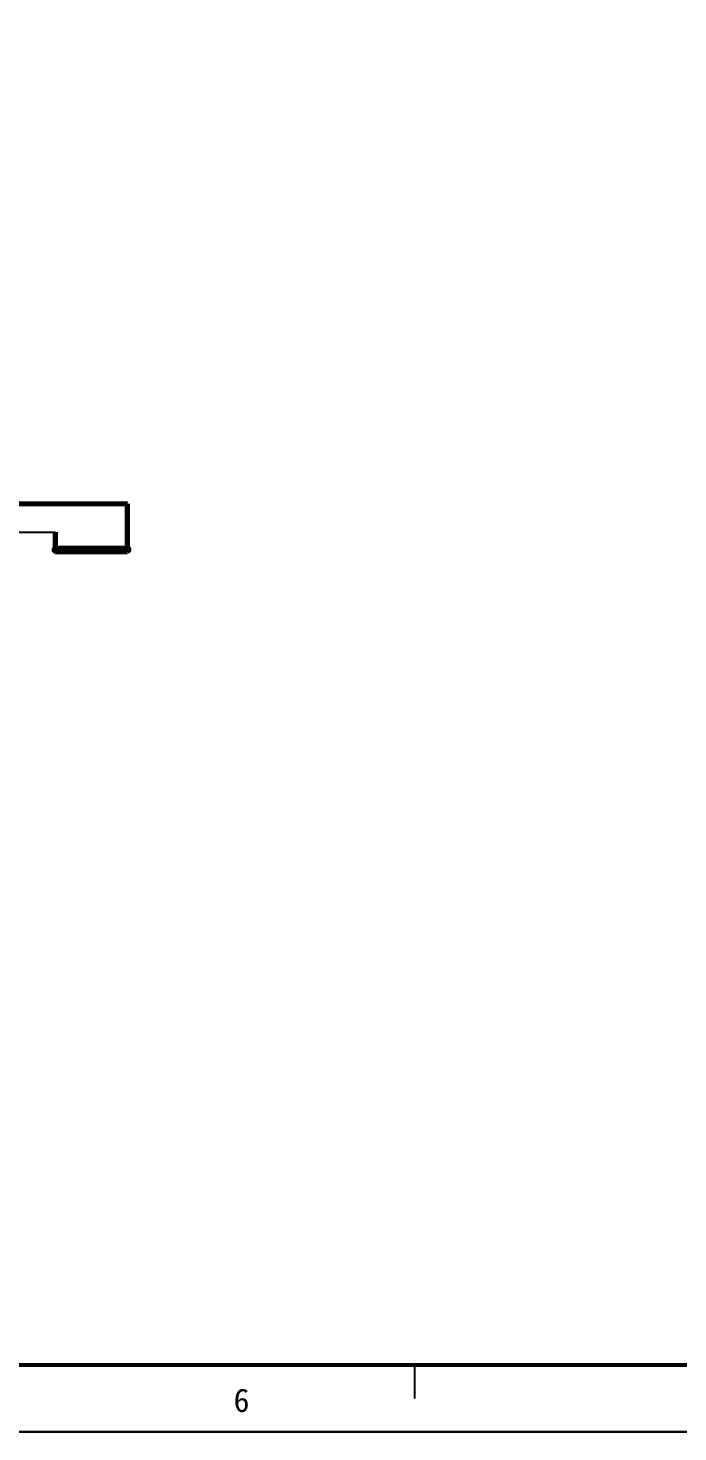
# Model space of a CAD drawing. Header units: millimetres. Extents: x 9671 to 25689, y -17516 to -2951.
# Drawn here: x 21350.6 to 21399.2, y -5527.1 to -5422.1 of the extents above; entities that cross this region are included whole.
import ezdxf

# ---------------------------------------------------------------- set-up
doc = ezdxf.new("R2010")
doc.units = ezdxf.units.MM
doc.layers.add('01', color=7, linetype='Continuous')
doc.layers.add('CAXA0', color=7, linetype='Continuous', lineweight=70)
doc.styles.add('QSDI', font='SimSun.ttf', dxfattribs={"width": 0.8})

# ---------------------------------------------------------------- blocks, each defined once
blk = doc.blocks.new('2#图框，横')
for p, q in [((8221.94, 10), (8221.94, 5)), ((8371.69, 0), (7777.69, 0)), ((7951.69, 0), (8371.69, 0))]:
    blk.add_line(p, q)
blk.add_lwpolyline([(7802.69, 10, 1, 1, 0), (7802.69, 410, 0.6, 0.6, 0), (8361.69, 410, 0.6, 0.6, 0), (8361.69, 10, 0.6, 0.6, 0)], format="xyseb", close=True)
at = {"style": 'QSDI'}
blk.add_text('6', height=3.5, dxfattribs=at).set_placement((8194.86, 2.98))

msp = doc.modelspace()

# ---------------------------------------------------------------- linework, layer by layer
at = {"layer": '01', "color": 2, "ltscale": 0.8}
msp.add_line((21348.3, -5459.83), (21352.68, -5459.83), dxfattribs=at)
at = {"layer": 'CAXA0', "color": 2, "ltscale": 0.8}
for p, q in [((21358.08, -5457.72), (21348.3, -5457.73)), ((21358.08, -5461.01), (21358.08, -5457.71)), ((21352.68, -5461.02), (21352.68, -5459.83)), ((21352.68, -5461.02), (21358.08, -5461.01)), ((21358.08, -5461.24), (21352.68, -5461.25)), ((21352.68, -5461.32), (21352.68, -5461.25)), ((21352.68, -5461.32), (21352.68, -5461.25)), ((21352.68, -5461.32), (21352.68, -5461.25)), ((21352.68, -5461.32), (21352.68, -5461.25)), ((21358.08, -5461.31), (21352.68, -5461.32)), ((21358.08, -5461.31), (21358.08, -5461.24))]:
    msp.add_line(p, q, dxfattribs=at)
for centre, start, end in [((21352.71, -5461.14), 104.5763, 255.6213), ((21358.05, -5461.13), 284.5763, 75.6213)]:
    msp.add_arc(centre, 0.12, start, end, dxfattribs=at)

# ---------------------------------------------------------------- block references
at = {"color": 2, "xscale": 0.4999999999999969, "yscale": 0.4999999999999969, "zscale": 0.4999999999999969}
msp.add_blockref('2#图框，横', (17268.58, -5527.12), dxfattribs=at)

doc.saveas('drawing.dxf')
